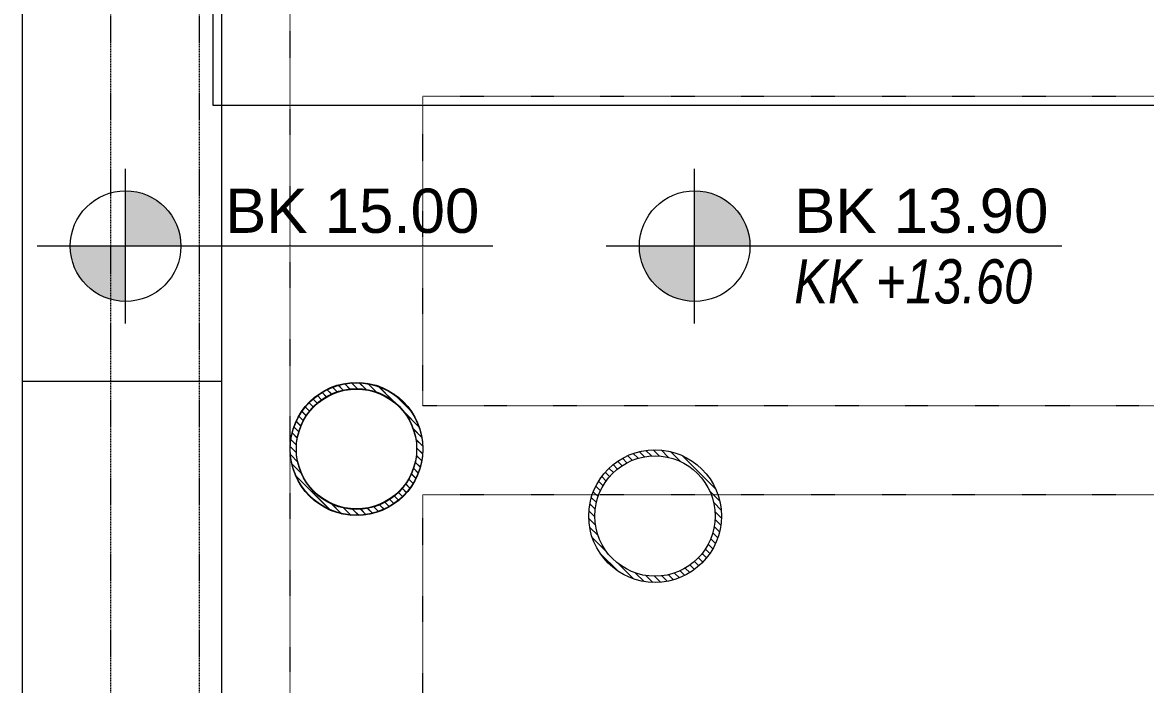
# Model space of a CAD drawing. Extents: x -3709 to 34975, y -230 to 8245.
# Drawn here: x 30758.3 to 31012.2, y 1721.5 to 1871.1 of the extents above; entities that cross this region are included whole.
import ezdxf
from ezdxf.enums import TextEntityAlignment as Align

# ---------------------------------------------------------------- set-up
doc = ezdxf.new("R2010")
doc.units = 0
doc.linetypes.add('DOT2', pattern=[0.125, 0, -0.125])
doc.linetypes.add('HIDDEN', pattern=[0.375, 0.25, -0.125])
doc.layers.get('0').update_dxf_attribs({"color": 9, "lineweight": 9})
for name, color, linetype, lineweight in [('06A', 9, 'Continuous', 9), ('06D', 9, 'Continuous', 9), ('10', 9, 'Continuous', 9), ('20', 9, 'DOT2', 9), ('21', 9, 'Continuous', 9), ('35H', 9, 'Continuous', 9)]:
    doc.layers.add(name, color=color, linetype=linetype, lineweight=lineweight)
doc.styles.add('Arial', font='arial.ttf', dxfattribs={"height": 2.5})
doc.styles.add('MuuM_TEXT-ITALIC', font='ARIALNI.TTF')

# ---------------------------------------------------------------- blocks, each defined once
blk = doc.blocks.new('0_elevationtarget-p-bk')
h = blk.add_hatch(color=254)
h.paths.add_polyline_path([(2.5, 0, 0.414214), (0, 2.5), (0, 0)])
h.paths.add_polyline_path([(0, 0), (-2.5, 0, 0.414214), (0, -2.5)])
blk.add_line((0, -3.5), (0, 3.5))
blk.add_lwpolyline([(16.605, 0), (-4, 0)])
blk.add_circle((0, 0), 2.5)
at = {"style": 'Arial'}
blk.add_attdef('BITMISKOT', text='', height=2, dxfattribs=at).set_placement((4.5, 0), align=Align.BOTTOM_LEFT)
at = {"style": 'MuuM_TEXT-ITALIC'}
blk.add_attdef('FINISHINGFLOORLEVEL', text='', height=2, dxfattribs=at).set_placement((4.5, -0.592), align=Align.TOP_LEFT)
blk = doc.blocks.new('p-kolon celik')
at = {"layer": '35H'}
h = blk.add_hatch(dxfattribs=at)
h.set_pattern_fill('ANSI31', color=256, scale=10)
h.set_pattern_definition([(45, (-10, -10), (-0.883883, 0.883883), [])])
edge = h.paths.add_edge_path()
edge.add_arc((0, 0), 15, 0, 360)
edge = h.paths.add_edge_path(flags=17)
edge.add_arc((0, 0), 13.6, 0, 360)
at = {"layer": '10'}
for radius in [15, 13.6]:
    blk.add_circle((0, 0), radius, dxfattribs=at)
blk = doc.blocks.new('catikatirevizepergole-krt')
for points in [[(0, 0), (-830, 0), (-830, 1638), (0, 1638)], [(-30, 1080), (-30, 1010), (-800, 1010), (-800, 1080)], [(-30, 990), (-30, 920), (-800, 920), (-800, 990)]]:
    blk.add_lwpolyline(points, close=True)

msp = doc.modelspace()

# ---------------------------------------------------------------- linework, layer by layer
at = {"layer": '06A'}
for points in [[(30758.33, 2395.4), (30758.33, 2395.4), (30803.33, 2395.4), (30803.33, 772.4), (30758.33, 772.4), (30758.33, 2395.4)], [(30803.33, 1789.9), (30758.33, 1789.9)]]:
    msp.add_lwpolyline(points, dxfattribs=at)
at = {"layer": '06D', "linetype": 'HIDDEN'}
for points in [[(30778.33, 772.4), (30778.33, 2395.4)], [(30798.33, 772.4), (30798.33, 2395.4)]]:
    msp.add_lwpolyline(points, dxfattribs=at)
at = {"layer": '06D'}
msp.add_lwpolyline([(31301.33, 1852.4), (31301.33, 2102.4), (30801.33, 2102.4), (30801.33, 1852.4)], close=True, dxfattribs=at)

# ---------------------------------------------------------------- block references
at = {"rotation": 90}
for p in [(30833.84, 1774.74), (30833.84, 1774.62), (30901.33, 1759.52)]:
    msp.add_blockref('p-kolon celik', p, dxfattribs=at)
at = {"layer": '20'}
msp.add_blockref('catikatirevizepergole-krt', (31648.84, 774.41), dxfattribs=at)
at = {"layer": '21'}
ref = msp.add_blockref('0_elevationtarget-p-bk', (30781.64, 1820.52), dxfattribs=dict(at, xscale=5, yscale=5, zscale=5))
ref.add_attrib('BITMISKOT', 'BK 15.00', dxfattribs={"layer": '0', "height": 10, "style": 'Arial'}).set_placement((30804.14, 1820.52), align=Align.BOTTOM_LEFT)
at = {"layer": '21', "xscale": 5, "yscale": 5, "zscale": 5}
msp.add_blockref('0_elevationtarget-p-bk', (30910.29, 1820.52), dxfattribs=at).add_auto_attribs({'BITMISKOT': 'BK 13.90', 'FINISHINGFLOORLEVEL': 'KK +13.60'})

doc.saveas('drawing.dxf')
